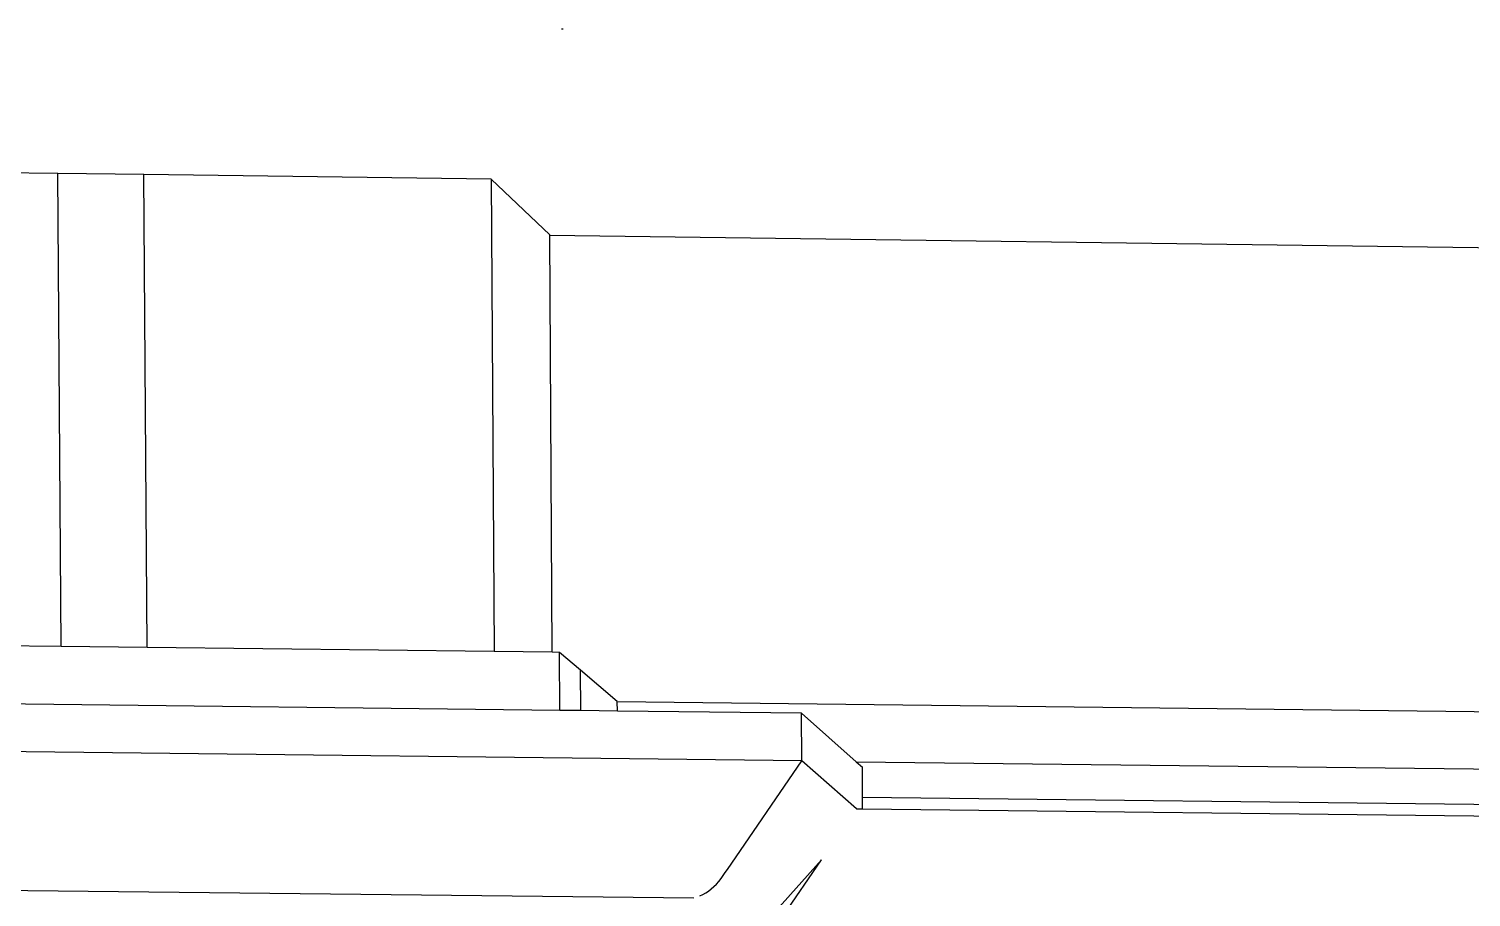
# Model space of a CAD drawing. Extents: x -106 to 80, y -44 to 65.
# Drawn here: x -51.97 to -38.58, y 38.27 to 46.34 of the extents above; entities that cross this region are included whole.
import ezdxf

# ---------------------------------------------------------------- set-up
doc = ezdxf.new("R2010")
doc.units = 0
doc.layers.get('0').update_dxf_attribs({"linetype": 'CONTINUOUS'})

msp = doc.modelspace()

# ---------------------------------------------------------------- linework, layer by layer
for p, q in [((-47.024, 46.339), (-47.009, 46.339)), ((-51.701, 44.996), (-52.241, 45.003)), ((-51.671, 40.602), (-51.701, 44.996)), ((-50.902, 44.985), (-51.701, 44.996)), ((-50.872, 40.593), (-50.902, 44.985)), ((-47.678, 44.942), (-50.902, 44.985)), ((-47.678, 44.942), (-47.65, 40.555)), ((-47.134, 44.426), (-47.678, 44.942)), ((-47.134, 44.422), (-47.134, 44.426)), ((-47.134, 44.422), (-37.875, 44.3)), ((-47.11, 40.548), (-47.134, 44.422)), ((-51.671, 40.602), (-52.655, 40.614)), ((-50.872, 40.593), (-51.671, 40.602)), ((-47.65, 40.555), (-50.872, 40.593)), ((-47.11, 40.548), (-47.65, 40.555)), ((-47.042, 40.547), (-47.11, 40.548)), ((-46.848, 40.382), (-47.042, 40.547)), ((-47.039, 40.008), (-47.042, 40.547)), ((-46.845, 40.006), (-46.848, 40.382)), ((-46.507, 40.091), (-46.848, 40.382)), ((-47.039, 40.008), (-64.021, 40.206)), ((-46.506, 40.002), (-46.507, 40.091)), ((-46.507, 40.091), (-28.593, 39.883)), ((-46.845, 40.006), (-47.039, 40.008)), ((-46.506, 40.002), (-46.845, 40.006)), ((-44.796, 39.982), (-46.506, 40.002)), ((-44.794, 39.541), (-44.796, 39.982)), ((-44.287, 39.53), (-44.796, 39.982)), ((-44.794, 39.541), (-67.298, 39.798)), ((-45.484, 38.531), (-44.794, 39.541)), ((-44.284, 39.094), (-44.794, 39.541)), ((-44.287, 39.53), (-44.231, 39.481)), ((-44.287, 39.53), (16.291, 38.836)), ((-44.23, 39.202), (-44.231, 39.481)), ((-44.23, 39.202), (16.29, 38.516)), ((-44.229, 39.093), (-44.23, 39.202)), ((-44.284, 39.094), (-44.229, 39.093)), ((-44.229, 39.093), (16.29, 38.41)), ((-45.028, 38.152), (-44.609, 38.62)), ((-44.966, 38.1), (-44.609, 38.62)), ((-45.796, 38.263), (-62.522, 38.447)), ((-45.564, 38.419), (-45.543, 38.445)), ((-45.543, 38.445), (-45.524, 38.473)), ((-45.524, 38.473), (-45.506, 38.501)), ((-45.506, 38.501), (-45.484, 38.531)), ((-45.712, 38.297), (-45.685, 38.313)), ((-45.685, 38.313), (-45.659, 38.33)), ((-45.659, 38.33), (-45.634, 38.35)), ((-45.634, 38.35), (-45.609, 38.371)), ((-45.609, 38.371), (-45.586, 38.394)), ((-45.586, 38.394), (-45.564, 38.419)), ((-45.74, 38.284), (-45.712, 38.297))]:
    msp.add_line(p, q)

doc.saveas('drawing.dxf')
